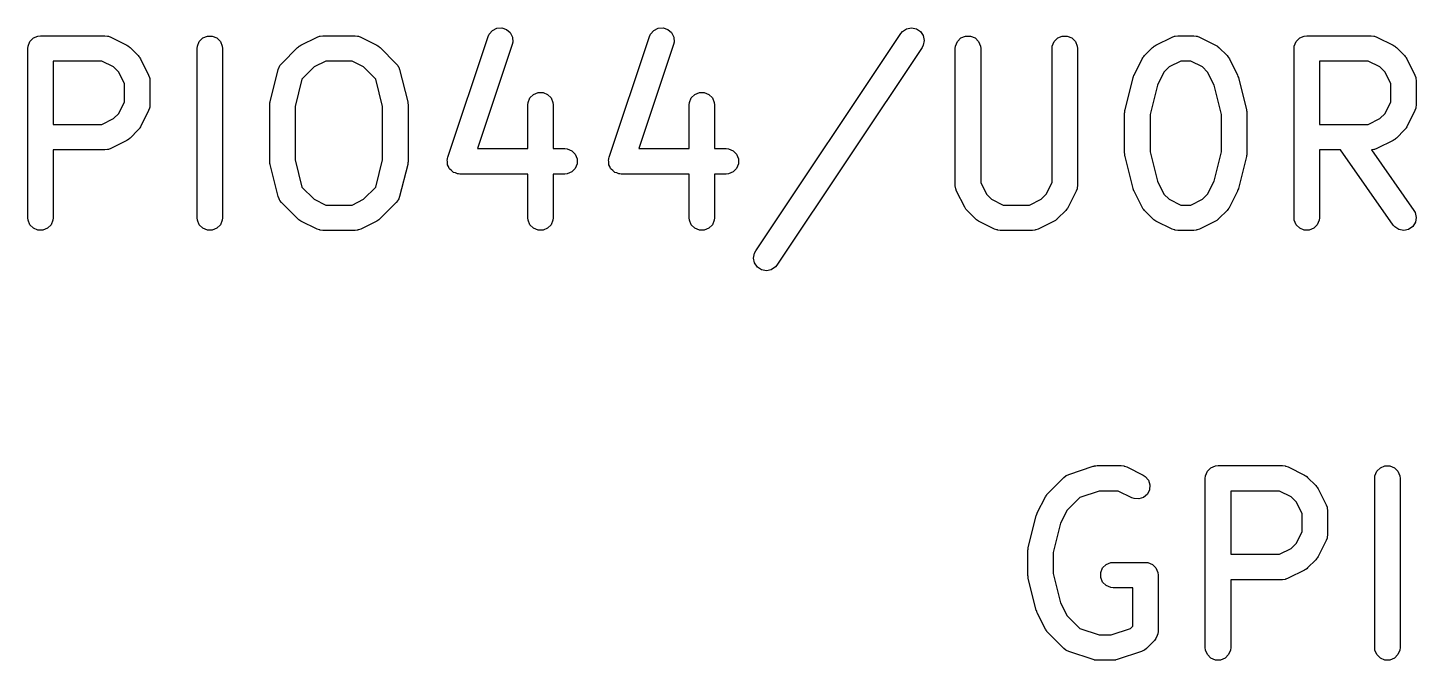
# Model space of a CAD drawing. Extents: x 19.8 to 98.9, y -129.1 to -67.1.
# Drawn here: x 69.34 to 77.53, y -82.31 to -78.57 of the extents above; entities that cross this region are included whole.
import ezdxf

# ---------------------------------------------------------------- set-up
doc = ezdxf.new("R2010")
doc.units = 0
doc.layers.add('BLACK', color=7, linetype='CONTINUOUS')

msp = doc.modelspace()

# ---------------------------------------------------------------- linework, layer by layer
at = {"layer": 'BLACK', "linetype": 'CONTINUOUS'}
for p, q in [((72.053974, -78.623483), (72.059968, -78.610058)), ((72.059968, -78.610058), (72.079142, -78.587951)), ((72.079142, -78.587951), (72.105315, -78.574864)), ((72.105315, -78.574864), (72.134505, -78.572789)), ((72.134505, -78.572789), (72.162267, -78.582043)), ((72.162267, -78.582043), (72.184375, -78.601217)), ((72.184375, -78.601217), (72.197461, -78.627391)), ((73.006355, -78.623483), (73.012349, -78.610058)), ((73.012349, -78.610058), (73.031523, -78.587951)), ((73.031523, -78.587951), (73.057696, -78.574864)), ((73.057696, -78.574864), (73.086886, -78.572789)), ((73.086886, -78.572789), (73.114648, -78.582043)), ((73.114648, -78.582043), (73.136756, -78.601217)), ((73.136756, -78.601217), (73.149842, -78.627391)), ((73.63415, -79.891312), (74.491292, -78.605597)), ((74.491292, -78.605597), (74.500608, -78.594222)), ((74.500608, -78.594222), (74.524923, -78.577939)), ((74.524923, -78.577939), (74.553617, -78.5722)), ((74.553617, -78.5722), (74.582325, -78.577878)), ((74.582325, -78.577878), (74.606674, -78.594111)), ((74.606674, -78.594111), (74.622957, -78.618426)), ((69.33584, -78.694819), (69.337281, -78.680187)), ((69.33584, -79.694819), (69.33584, -78.694819)), ((69.337281, -78.680187), (69.34848, -78.653151)), ((69.34848, -78.653151), (69.369172, -78.632459)), ((69.369172, -78.632459), (69.396208, -78.62126)), ((69.396208, -78.62126), (69.41084, -78.619819)), ((69.41084, -78.619819), (69.791792, -78.619819)), ((69.791792, -78.619819), (69.806424, -78.62126)), ((69.806424, -78.62126), (69.808913, -78.622291)), ((69.808913, -78.622291), (69.811601, -78.622482)), ((69.811601, -78.622482), (69.825333, -78.627737)), ((69.825333, -78.627737), (69.920571, -78.675356)), ((69.920571, -78.675356), (69.92687, -78.67932)), ((69.92687, -78.67932), (69.928698, -78.680078)), ((69.928698, -78.680078), (69.930754, -78.681766)), ((69.930754, -78.681766), (69.933014, -78.683188)), ((69.933014, -78.683188), (69.934313, -78.684686)), ((69.934313, -78.684686), (69.940063, -78.689405)), ((69.940063, -78.689405), (69.987682, -78.737024)), ((70.33584, -78.694819), (70.337281, -78.680187)), ((70.33584, -79.694819), (70.33584, -78.694819)), ((70.337281, -78.680187), (70.34848, -78.653151)), ((70.34848, -78.653151), (70.369172, -78.632459)), ((70.369172, -78.632459), (70.396208, -78.62126)), ((70.396208, -78.62126), (70.425472, -78.62126)), ((70.425472, -78.62126), (70.452508, -78.632459)), ((70.452508, -78.632459), (70.4732, -78.653151)), ((70.4732, -78.653151), (70.484399, -78.680187)), ((70.484399, -78.680187), (70.48584, -78.694819)), ((70.48584, -78.694819), (70.48584, -79.694819)), ((70.833997, -78.784643), (70.929235, -78.689405)), ((70.929235, -78.689405), (70.934985, -78.684684)), ((70.934985, -78.684684), (70.936284, -78.683188)), ((70.936284, -78.683188), (70.938538, -78.681768)), ((70.938538, -78.681768), (70.9406, -78.680077)), ((70.9406, -78.680077), (70.942432, -78.679318)), ((70.942432, -78.679318), (70.948727, -78.675356)), ((70.948727, -78.675356), (71.043965, -78.627737)), ((71.043965, -78.627737), (71.057696, -78.622482)), ((71.057696, -78.622482), (71.060385, -78.62229)), ((71.060385, -78.62229), (71.062874, -78.62126)), ((71.062874, -78.62126), (71.077506, -78.619819)), ((71.077506, -78.619819), (71.267982, -78.619819)), ((71.267982, -78.619819), (71.282614, -78.62126)), ((71.282614, -78.62126), (71.285103, -78.622291)), ((71.285103, -78.622291), (71.287791, -78.622482)), ((71.287791, -78.622482), (71.301523, -78.627737)), ((71.301523, -78.627737), (71.396761, -78.675356)), ((71.396761, -78.675356), (71.40306, -78.67932)), ((71.40306, -78.67932), (71.404888, -78.680078)), ((71.404888, -78.680078), (71.406944, -78.681766)), ((71.406944, -78.681766), (71.409204, -78.683188)), ((71.409204, -78.683188), (71.410503, -78.684686)), ((71.410503, -78.684686), (71.416253, -78.689405)), ((71.416253, -78.689405), (71.511491, -78.784643)), ((71.815879, -79.337768), (72.053974, -78.623483)), ((72.196276, -78.670918), (71.991087, -79.286485)), ((72.199536, -78.656581), (72.196276, -78.670918)), ((72.197461, -78.627391), (72.199536, -78.656581)), ((72.76826, -79.337768), (73.006355, -78.623483)), ((73.148657, -78.670918), (72.943468, -79.286485)), ((73.151917, -78.656581), (73.148657, -78.670918)), ((73.149842, -78.627391), (73.151917, -78.656581)), ((74.6161, -78.688802), (73.758958, -79.974516)), ((74.623017, -78.675828), (74.6161, -78.688802)), ((74.622957, -78.618426), (74.628696, -78.647121)), ((74.628696, -78.647121), (74.623017, -78.675828)), ((74.81203, -78.694819), (74.813471, -78.680187)), ((74.81203, -79.504342), (74.81203, -78.694819)), ((74.813471, -78.680187), (74.82467, -78.653151)), ((74.82467, -78.653151), (74.845362, -78.632459)), ((74.845362, -78.632459), (74.872398, -78.62126)), ((74.872398, -78.62126), (74.901662, -78.62126)), ((74.901662, -78.62126), (74.928698, -78.632459)), ((74.928698, -78.632459), (74.94939, -78.653151)), ((74.94939, -78.653151), (74.960589, -78.680187)), ((74.960589, -78.680187), (74.96203, -78.694819)), ((74.96203, -78.694819), (74.96203, -79.486637)), ((75.383458, -78.694819), (75.384899, -78.680187)), ((75.383458, -79.486637), (75.383458, -78.694819)), ((75.384899, -78.680187), (75.396098, -78.653151)), ((75.396098, -78.653151), (75.41679, -78.632459)), ((75.41679, -78.632459), (75.443826, -78.62126)), ((75.443826, -78.62126), (75.47309, -78.62126)), ((75.47309, -78.62126), (75.500126, -78.632459)), ((75.500126, -78.632459), (75.520818, -78.653151)), ((75.520818, -78.653151), (75.532017, -78.680187)), ((75.532017, -78.680187), (75.533458, -78.694819)), ((75.533458, -78.694819), (75.533458, -79.504342)), ((75.929235, -78.737024), (75.976854, -78.689405)), ((75.976854, -78.689405), (75.982603, -78.684686)), ((75.982603, -78.684686), (75.983903, -78.683188)), ((75.983903, -78.683188), (75.986162, -78.681766)), ((75.986162, -78.681766), (75.988219, -78.680078)), ((75.988219, -78.680078), (75.990046, -78.67932)), ((75.990046, -78.67932), (75.996346, -78.675356)), ((75.996346, -78.675356), (76.091584, -78.627737)), ((76.091584, -78.627737), (76.105315, -78.622482)), ((76.105315, -78.622482), (76.108004, -78.62229)), ((76.108004, -78.62229), (76.110493, -78.62126)), ((76.110493, -78.62126), (76.125125, -78.619819)), ((76.125125, -78.619819), (76.220363, -78.619819)), ((76.220363, -78.619819), (76.234995, -78.62126)), ((76.234995, -78.62126), (76.237484, -78.622291)), ((76.237484, -78.622291), (76.240172, -78.622482)), ((76.240172, -78.622482), (76.253904, -78.627737)), ((76.253904, -78.627737), (76.349142, -78.675356)), ((76.349142, -78.675356), (76.355441, -78.67932)), ((76.355441, -78.67932), (76.357269, -78.680078)), ((76.357269, -78.680078), (76.359325, -78.681766)), ((76.359325, -78.681766), (76.361585, -78.683188)), ((76.361585, -78.683188), (76.362884, -78.684686)), ((76.362884, -78.684686), (76.368634, -78.689405)), ((76.368634, -78.689405), (76.416253, -78.737024)), ((76.81203, -78.694819), (76.813471, -78.680187)), ((76.81203, -79.694819), (76.81203, -78.694819)), ((76.813471, -78.680187), (76.82467, -78.653151)), ((76.82467, -78.653151), (76.845362, -78.632459)), ((76.845362, -78.632459), (76.872398, -78.62126)), ((76.872398, -78.62126), (76.88703, -78.619819)), ((76.88703, -78.619819), (77.267982, -78.619819)), ((77.267982, -78.619819), (77.282614, -78.62126)), ((77.282614, -78.62126), (77.285103, -78.622291)), ((77.285103, -78.622291), (77.287791, -78.622482)), ((77.287791, -78.622482), (77.301523, -78.627737)), ((77.301523, -78.627737), (77.396761, -78.675356)), ((77.396761, -78.675356), (77.40306, -78.67932)), ((77.40306, -78.67932), (77.404888, -78.680078)), ((77.404888, -78.680078), (77.406944, -78.681766)), ((77.406944, -78.681766), (77.409204, -78.683188)), ((77.409204, -78.683188), (77.410503, -78.684686)), ((77.410503, -78.684686), (77.416253, -78.689405)), ((77.416253, -78.689405), (77.463872, -78.737024)), ((69.774087, -78.769819), (69.48584, -78.769819)), ((69.48584, -78.769819), (69.48584, -79.143628)), ((69.842603, -78.804077), (69.774087, -78.769819)), ((69.987682, -78.737024), (69.9924, -78.742773)), ((69.9924, -78.742773), (69.993899, -78.744073)), ((69.993899, -78.744073), (69.99532, -78.746332)), ((69.99532, -78.746332), (69.997009, -78.748389)), ((69.997009, -78.748389), (69.997766, -78.750216)), ((69.997766, -78.750216), (70.001731, -78.756516)), ((70.001731, -78.756516), (70.04935, -78.851754)), ((71.095211, -78.769819), (71.026695, -78.804077)), ((71.250277, -78.769819), (71.095211, -78.769819)), ((71.318793, -78.804077), (71.250277, -78.769819)), ((75.867567, -78.851754), (75.915186, -78.756516)), ((75.915186, -78.756516), (75.91915, -78.750216)), ((75.91915, -78.750216), (75.919908, -78.748389)), ((75.919908, -78.748389), (75.921596, -78.746332)), ((75.921596, -78.746332), (75.923018, -78.744073)), ((75.923018, -78.744073), (75.924516, -78.742773)), ((75.924516, -78.742773), (75.929235, -78.737024)), ((76.14283, -78.769819), (76.074314, -78.804077)), ((76.202658, -78.769819), (76.14283, -78.769819)), ((76.271174, -78.804077), (76.202658, -78.769819)), ((76.416253, -78.737024), (76.420971, -78.742773)), ((76.420971, -78.742773), (76.42247, -78.744073)), ((76.42247, -78.744073), (76.423891, -78.746332)), ((76.423891, -78.746332), (76.42558, -78.748389)), ((76.42558, -78.748389), (76.426337, -78.750216)), ((76.426337, -78.750216), (76.430302, -78.756516)), ((76.430302, -78.756516), (76.477921, -78.851754)), ((77.250277, -78.769819), (76.96203, -78.769819)), ((76.96203, -78.769819), (76.96203, -79.143628)), ((77.318793, -78.804077), (77.250277, -78.769819)), ((77.463872, -78.737024), (77.46859, -78.742773)), ((77.46859, -78.742773), (77.470089, -78.744073)), ((77.470089, -78.744073), (77.47151, -78.746332)), ((77.47151, -78.746332), (77.473199, -78.748389)), ((77.473199, -78.748389), (77.473956, -78.750216)), ((77.473956, -78.750216), (77.477921, -78.756516)), ((77.477921, -78.756516), (77.52554, -78.851754)), ((69.87301, -78.834484), (69.842603, -78.804077)), ((69.907268, -78.903), (69.87301, -78.834484)), ((70.04935, -78.851754), (70.054605, -78.865485)), ((70.76665, -79.009962), (70.814269, -78.819486)), ((70.814269, -78.819486), (70.819216, -78.80564)), ((70.819216, -78.80564), (70.822536, -78.801158)), ((70.822536, -78.801158), (70.82467, -78.796008)), ((70.82467, -78.796008), (70.833997, -78.784643)), ((71.026695, -78.804077), (70.954752, -78.876019)), ((71.390735, -78.876019), (71.318793, -78.804077)), ((71.511491, -78.784643), (71.520819, -78.796008)), ((71.520819, -78.796008), (71.522953, -78.801161)), ((71.522953, -78.801161), (71.526272, -78.80564)), ((71.526272, -78.80564), (71.531219, -78.819486)), ((71.531219, -78.819486), (71.578838, -79.009962)), ((75.862312, -78.865486), (75.864639, -78.859404)), ((75.864639, -78.859404), (75.866835, -78.853259)), ((75.866835, -78.853259), (75.867157, -78.852823)), ((75.867157, -78.852823), (75.867567, -78.851754)), ((76.043907, -78.834484), (76.005413, -78.911471)), ((76.074314, -78.804077), (76.043907, -78.834484)), ((76.301581, -78.834484), (76.271174, -78.804077)), ((76.340074, -78.911471), (76.301581, -78.834484)), ((76.477921, -78.851754), (76.47833, -78.852823)), ((76.47833, -78.852823), (76.478653, -78.853259)), ((76.478653, -78.853259), (76.480845, -78.859395)), ((76.480845, -78.859395), (76.483176, -78.865485)), ((77.3492, -78.834484), (77.318793, -78.804077)), ((77.383458, -78.903), (77.3492, -78.834484)), ((77.52554, -78.851754), (77.530795, -78.865485)), ((69.907268, -79.010447), (69.907268, -78.903)), ((70.054605, -78.865485), (70.054796, -78.868174)), ((70.054796, -78.868174), (70.055827, -78.870663)), ((70.055827, -78.870663), (70.057268, -78.885295)), ((70.057268, -78.885295), (70.057268, -79.028152)), ((70.954752, -78.876019), (70.914411, -79.037386)), ((71.431077, -79.037386), (71.390735, -78.876019)), ((75.814269, -79.057581), (75.861888, -78.867105)), ((75.861888, -78.867105), (75.862273, -78.866025)), ((75.862273, -78.866025), (75.862312, -78.865486)), ((76.005413, -78.911471), (75.96203, -79.085005)), ((76.383458, -79.085005), (76.340074, -78.911471)), ((76.483176, -78.865485), (76.483214, -78.866025)), ((76.483214, -78.866025), (76.4836, -78.867105)), ((76.4836, -78.867105), (76.531219, -79.057581)), ((77.383458, -79.010447), (77.383458, -78.903)), ((77.530795, -78.865485), (77.530986, -78.868174)), ((77.530986, -78.868174), (77.532017, -78.870663)), ((77.532017, -78.870663), (77.533458, -78.885295)), ((77.533458, -78.885295), (77.533458, -79.028152)), ((69.87301, -79.078963), (69.907268, -79.010447)), ((70.7645, -79.024506), (70.765309, -79.019032)), ((70.764662, -79.025598), (70.7645, -79.024506)), ((70.765309, -79.019032), (70.765852, -79.01352)), ((70.765852, -79.01352), (70.766274, -79.012498)), ((70.766274, -79.012498), (70.76665, -79.009962)), ((71.578838, -79.009962), (71.579213, -79.012498)), ((71.579213, -79.012498), (71.579636, -79.01352)), ((71.579636, -79.01352), (71.580178, -79.019032)), ((71.580178, -79.019032), (71.580988, -79.024506)), ((71.580988, -79.024506), (71.580825, -79.025598)), ((72.28822, -79.028152), (72.289661, -79.01352)), ((72.289661, -79.01352), (72.30086, -78.986484)), ((72.30086, -78.986484), (72.321552, -78.965792)), ((72.321552, -78.965792), (72.348588, -78.954593)), ((72.348588, -78.954593), (72.377852, -78.954593)), ((72.377852, -78.954593), (72.404888, -78.965792)), ((72.404888, -78.965792), (72.42558, -78.986484)), ((72.42558, -78.986484), (72.436779, -79.01352)), ((72.436779, -79.01352), (72.43822, -79.028152)), ((73.240601, -79.028152), (73.242042, -79.01352)), ((73.242042, -79.01352), (73.253241, -78.986484)), ((73.253241, -78.986484), (73.273933, -78.965792)), ((73.273933, -78.965792), (73.300969, -78.954593)), ((73.300969, -78.954593), (73.330233, -78.954593)), ((73.330233, -78.954593), (73.357269, -78.965792)), ((73.357269, -78.965792), (73.377961, -78.986484)), ((73.377961, -78.986484), (73.38916, -79.01352)), ((73.38916, -79.01352), (73.390601, -79.028152)), ((77.3492, -79.078963), (77.383458, -79.010447)), ((69.842603, -79.10937), (69.87301, -79.078963)), ((70.04935, -79.061693), (70.001731, -79.156931)), ((70.054605, -79.047962), (70.04935, -79.061693)), ((70.054796, -79.045272), (70.054605, -79.047962)), ((70.055827, -79.042784), (70.054796, -79.045272)), ((70.057268, -79.028152), (70.055827, -79.042784)), ((70.764411, -79.028152), (70.764662, -79.025598)), ((70.764411, -79.361485), (70.764411, -79.028152)), ((70.914411, -79.037386), (70.914411, -79.352251)), ((71.431077, -79.352251), (71.431077, -79.037386)), ((71.580825, -79.025598), (71.581077, -79.028152)), ((71.581077, -79.028152), (71.581077, -79.361485)), ((72.28822, -79.286485), (72.28822, -79.028152)), ((72.43822, -79.028152), (72.43822, -79.286485)), ((73.240601, -79.286485), (73.240601, -79.028152)), ((73.390601, -79.028152), (73.390601, -79.286485)), ((75.81203, -79.075771), (75.812281, -79.073217)), ((75.81203, -79.313866), (75.81203, -79.075771)), ((75.812119, -79.072125), (75.812928, -79.066651)), ((75.812281, -79.073217), (75.812119, -79.072125)), ((75.812928, -79.066651), (75.813471, -79.061139)), ((75.813471, -79.061139), (75.813893, -79.060117)), ((75.813893, -79.060117), (75.814269, -79.057581)), ((75.96203, -79.085005), (75.96203, -79.304632)), ((76.383458, -79.304632), (76.383458, -79.085005)), ((76.531219, -79.057581), (76.531594, -79.060117)), ((76.531594, -79.060117), (76.532017, -79.061139)), ((76.532017, -79.061139), (76.532559, -79.066651)), ((76.532559, -79.066651), (76.533369, -79.072125)), ((76.533369, -79.072125), (76.533206, -79.073217)), ((76.533206, -79.073217), (76.533458, -79.075771)), ((76.533458, -79.075771), (76.533458, -79.313866)), ((77.318793, -79.10937), (77.3492, -79.078963)), ((77.52554, -79.061693), (77.477921, -79.156931)), ((77.530795, -79.047962), (77.52554, -79.061693)), ((77.530986, -79.045272), (77.530795, -79.047962)), ((77.532017, -79.042784), (77.530986, -79.045272)), ((77.533458, -79.028152), (77.532017, -79.042784)), ((69.48584, -79.143628), (69.774087, -79.143628)), ((69.774087, -79.143628), (69.842603, -79.10937)), ((69.987682, -79.176423), (69.940063, -79.224042)), ((69.9924, -79.170673), (69.987682, -79.176423)), ((69.993899, -79.169374), (69.9924, -79.170673)), ((69.99532, -79.167114), (69.993899, -79.169374)), ((69.997009, -79.165058), (69.99532, -79.167114)), ((69.997766, -79.16323), (69.997009, -79.165058)), ((70.001731, -79.156931), (69.997766, -79.16323)), ((76.96203, -79.143628), (77.250277, -79.143628)), ((77.250277, -79.143628), (77.318793, -79.10937)), ((77.463872, -79.176423), (77.416253, -79.224042)), ((77.46859, -79.170673), (77.463872, -79.176423)), ((77.470089, -79.169374), (77.46859, -79.170673)), ((77.47151, -79.167114), (77.470089, -79.169374)), ((77.473199, -79.165058), (77.47151, -79.167114)), ((77.473956, -79.16323), (77.473199, -79.165058)), ((77.477921, -79.156931), (77.473956, -79.16323)), ((69.920571, -79.238091), (69.825333, -79.28571)), ((69.92687, -79.234126), (69.920571, -79.238091)), ((69.928698, -79.233369), (69.92687, -79.234126)), ((69.930754, -79.23168), (69.928698, -79.233369)), ((69.933014, -79.230259), (69.930754, -79.23168)), ((69.934313, -79.22876), (69.933014, -79.230259)), ((69.940063, -79.224042), (69.934313, -79.22876)), ((77.396761, -79.238091), (77.301523, -79.28571)), ((77.40306, -79.234126), (77.396761, -79.238091)), ((77.404888, -79.233369), (77.40306, -79.234126)), ((77.406944, -79.23168), (77.404888, -79.233369)), ((77.409204, -79.230259), (77.406944, -79.23168)), ((77.410503, -79.22876), (77.409204, -79.230259)), ((77.416253, -79.224042), (77.410503, -79.22876)), ((69.791792, -79.293628), (69.48584, -79.293628)), ((69.48584, -79.293628), (69.48584, -79.694819)), ((69.806424, -79.292187), (69.791792, -79.293628)), ((69.808913, -79.291155), (69.806424, -79.292187)), ((69.811601, -79.290965), (69.808913, -79.291155)), ((69.825333, -79.28571), (69.811601, -79.290965)), ((70.914411, -79.352251), (70.954752, -79.513617)), ((71.390735, -79.513617), (71.431077, -79.352251)), ((71.812619, -79.352105), (71.813471, -79.348358)), ((71.813471, -79.36409), (71.812619, -79.352105)), ((71.813471, -79.346853), (71.814229, -79.345021)), ((71.813471, -79.348358), (71.813471, -79.346853)), ((71.814229, -79.345021), (71.815879, -79.337768)), ((71.991087, -79.286485), (72.28822, -79.286485)), ((72.43822, -79.286485), (72.506077, -79.286485)), ((72.506077, -79.286485), (72.520709, -79.287926)), ((72.520709, -79.287926), (72.547745, -79.299125)), ((72.547745, -79.299125), (72.568437, -79.319817)), ((72.568437, -79.319817), (72.579636, -79.346853)), ((72.579636, -79.346853), (72.579636, -79.376117)), ((72.765, -79.352105), (72.765852, -79.348358)), ((72.765852, -79.36409), (72.765, -79.352105)), ((72.765852, -79.346853), (72.76661, -79.345021)), ((72.765852, -79.348358), (72.765852, -79.346853)), ((72.76661, -79.345021), (72.76826, -79.337768)), ((72.943468, -79.286485), (73.240601, -79.286485)), ((73.390601, -79.286485), (73.458458, -79.286485)), ((73.458458, -79.286485), (73.47309, -79.287926)), ((73.47309, -79.287926), (73.500126, -79.299125)), ((73.500126, -79.299125), (73.520818, -79.319817)), ((73.520818, -79.319817), (73.532017, -79.346853)), ((73.532017, -79.346853), (73.532017, -79.376117)), ((75.812281, -79.316419), (75.81203, -79.313866)), ((75.812119, -79.317512), (75.812281, -79.316419)), ((75.812928, -79.322985), (75.812119, -79.317512)), ((75.813471, -79.328498), (75.812928, -79.322985)), ((75.813893, -79.329519), (75.813471, -79.328498)), ((75.814269, -79.332056), (75.813893, -79.329519)), ((75.861888, -79.522532), (75.814269, -79.332056)), ((75.96203, -79.304632), (76.005413, -79.478166)), ((76.340074, -79.478166), (76.383458, -79.304632)), ((76.531219, -79.332056), (76.4836, -79.522532)), ((76.531594, -79.329519), (76.531219, -79.332056)), ((76.532017, -79.328498), (76.531594, -79.329519)), ((76.532559, -79.322985), (76.532017, -79.328498)), ((76.533369, -79.317512), (76.532559, -79.322985)), ((76.533458, -79.313866), (76.533206, -79.316419)), ((76.533206, -79.316419), (76.533369, -79.317512)), ((77.086076, -79.293628), (76.96203, -79.293628)), ((76.96203, -79.293628), (76.96203, -79.694819)), ((77.397016, -79.737829), (77.086076, -79.293628)), ((77.282614, -79.292187), (77.269097, -79.293518)), ((77.269097, -79.293518), (77.519901, -79.65181)), ((77.285103, -79.291155), (77.282614, -79.292187)), ((77.287791, -79.290965), (77.285103, -79.291155)), ((77.301523, -79.28571), (77.287791, -79.290965)), ((70.764662, -79.364038), (70.764411, -79.361485)), ((70.7645, -79.365131), (70.764662, -79.364038)), ((70.765309, -79.370604), (70.7645, -79.365131)), ((70.765852, -79.376117), (70.765309, -79.370604)), ((70.766274, -79.377138), (70.765852, -79.376117)), ((70.76665, -79.379675), (70.766274, -79.377138)), ((70.814269, -79.570151), (70.76665, -79.379675)), ((71.578838, -79.379675), (71.531219, -79.570151)), ((71.579213, -79.377138), (71.578838, -79.379675)), ((71.579636, -79.376117), (71.579213, -79.377138)), ((71.580178, -79.370604), (71.579636, -79.376117)), ((71.580988, -79.365131), (71.580178, -79.370604)), ((71.581077, -79.361485), (71.580825, -79.364038)), ((71.580825, -79.364038), (71.580988, -79.365131)), ((71.813471, -79.376117), (71.813471, -79.36409)), ((71.814503, -79.378608), (71.813471, -79.376117)), ((71.814694, -79.381295), (71.814503, -79.378608)), ((71.820068, -79.392044), (71.814694, -79.381295)), ((71.82467, -79.403153), (71.820068, -79.392044)), ((71.826575, -79.405058), (71.82467, -79.403153)), ((71.82778, -79.407468), (71.826575, -79.405058)), ((71.836862, -79.415345), (71.82778, -79.407468)), ((71.845362, -79.423845), (71.836862, -79.415345)), ((71.84785, -79.424875), (71.845362, -79.423845)), ((71.849887, -79.426642), (71.84785, -79.424875)), ((71.86129, -79.430443), (71.849887, -79.426642)), ((71.872398, -79.435044), (71.86129, -79.430443)), ((72.547745, -79.423845), (72.520709, -79.435044)), ((72.568437, -79.403153), (72.547745, -79.423845)), ((72.579636, -79.376117), (72.568437, -79.403153)), ((72.765852, -79.376117), (72.765852, -79.36409)), ((72.766884, -79.378608), (72.765852, -79.376117)), ((72.767075, -79.381295), (72.766884, -79.378608)), ((72.772449, -79.392044), (72.767075, -79.381295)), ((72.777051, -79.403153), (72.772449, -79.392044)), ((72.778956, -79.405058), (72.777051, -79.403153)), ((72.780161, -79.407468), (72.778956, -79.405058)), ((72.789243, -79.415345), (72.780161, -79.407468)), ((72.797743, -79.423845), (72.789243, -79.415345)), ((72.800231, -79.424875), (72.797743, -79.423845)), ((72.802268, -79.426642), (72.800231, -79.424875)), ((72.813671, -79.430443), (72.802268, -79.426642)), ((72.824779, -79.435044), (72.813671, -79.430443)), ((73.500126, -79.423845), (73.47309, -79.435044)), ((73.520818, -79.403153), (73.500126, -79.423845)), ((73.532017, -79.376117), (73.520818, -79.403153)), ((70.954752, -79.513617), (71.026695, -79.585561)), ((71.318792, -79.585561), (71.390735, -79.513617)), ((71.876224, -79.43542), (71.872398, -79.435044)), ((71.87765, -79.435896), (71.876224, -79.43542)), ((71.879624, -79.435755), (71.87765, -79.435896)), ((71.88703, -79.436485), (71.879624, -79.435755)), ((72.28822, -79.436485), (71.88703, -79.436485)), ((72.28822, -79.694819), (72.28822, -79.436485)), ((72.506077, -79.436485), (72.43822, -79.436485)), ((72.43822, -79.436485), (72.43822, -79.694819)), ((72.520709, -79.435044), (72.506077, -79.436485)), ((72.828605, -79.43542), (72.824779, -79.435044)), ((72.830031, -79.435896), (72.828605, -79.43542)), ((72.832005, -79.435755), (72.830031, -79.435896)), ((72.839411, -79.436485), (72.832005, -79.435755)), ((73.240601, -79.436485), (72.839411, -79.436485)), ((73.240601, -79.694819), (73.240601, -79.436485)), ((73.458458, -79.436485), (73.390601, -79.436485)), ((73.390601, -79.436485), (73.390601, -79.694819)), ((73.47309, -79.435044), (73.458458, -79.436485)), ((74.813471, -79.518974), (74.81203, -79.504342)), ((74.96203, -79.486637), (74.996288, -79.555153)), ((75.349199, -79.555153), (75.383458, -79.486637)), ((75.533458, -79.504342), (75.532017, -79.518974)), ((76.005413, -79.478166), (76.043907, -79.555153)), ((76.30158, -79.555153), (76.340074, -79.478166)), ((70.819216, -79.583997), (70.814269, -79.570151)), ((70.822535, -79.588476), (70.819216, -79.583997)), ((70.824669, -79.593628), (70.822535, -79.588476)), ((70.833997, -79.604994), (70.824669, -79.593628)), ((71.026695, -79.585561), (71.095211, -79.619819)), ((71.250277, -79.619819), (71.318792, -79.585561)), ((71.520819, -79.593628), (71.511492, -79.604993)), ((71.522952, -79.588476), (71.520819, -79.593628)), ((71.526272, -79.583997), (71.522952, -79.588476)), ((71.531219, -79.570151), (71.526272, -79.583997)), ((74.814502, -79.521463), (74.813471, -79.518974)), ((74.814693, -79.524151), (74.814502, -79.521463)), ((74.819948, -79.537883), (74.814693, -79.524151)), ((74.867567, -79.633121), (74.819948, -79.537883)), ((74.996288, -79.555153), (75.026695, -79.585561)), ((75.026695, -79.585561), (75.095211, -79.619819)), ((75.250277, -79.619819), (75.318792, -79.585561)), ((75.318792, -79.585561), (75.349199, -79.555153)), ((75.52554, -79.537883), (75.477921, -79.633121)), ((75.530795, -79.524152), (75.52554, -79.537883)), ((75.530986, -79.521462), (75.530795, -79.524152)), ((75.532017, -79.518974), (75.530986, -79.521462)), ((75.862273, -79.523611), (75.861888, -79.522532)), ((75.862312, -79.524151), (75.862273, -79.523611)), ((75.864639, -79.530232), (75.862312, -79.524151)), ((75.866835, -79.536378), (75.864639, -79.530232)), ((75.867157, -79.536813), (75.866835, -79.536378)), ((75.867567, -79.537883), (75.867157, -79.536813)), ((75.915186, -79.633121), (75.867567, -79.537883)), ((76.043907, -79.555153), (76.074314, -79.585561)), ((76.074314, -79.585561), (76.14283, -79.619819)), ((76.202658, -79.619819), (76.271173, -79.585561)), ((76.271173, -79.585561), (76.30158, -79.555153)), ((76.477921, -79.537883), (76.430302, -79.633121)), ((76.47833, -79.536813), (76.477921, -79.537883)), ((76.478653, -79.536378), (76.47833, -79.536813)), ((76.480845, -79.530241), (76.478653, -79.536378)), ((76.483176, -79.524152), (76.480845, -79.530241)), ((76.483214, -79.523611), (76.483176, -79.524152)), ((76.4836, -79.522532), (76.483214, -79.523611)), ((70.929235, -79.700233), (70.833997, -79.604994)), ((71.095211, -79.619819), (71.250277, -79.619819)), ((71.511492, -79.604993), (71.416253, -79.700233)), ((74.87153, -79.639417), (74.867567, -79.633121)), ((74.872288, -79.641247), (74.87153, -79.639417)), ((74.873977, -79.643305), (74.872288, -79.641247)), ((74.875399, -79.645564), (74.873977, -79.643305)), ((74.876897, -79.646863), (74.875399, -79.645564)), ((74.881615, -79.652612), (74.876897, -79.646863)), ((74.929234, -79.700232), (74.881615, -79.652612)), ((75.095211, -79.619819), (75.250277, -79.619819)), ((75.463872, -79.652613), (75.416254, -79.700232)), ((75.46859, -79.646863), (75.463872, -79.652613)), ((75.470089, -79.645564), (75.46859, -79.646863)), ((75.47151, -79.643305), (75.470089, -79.645564)), ((75.4732, -79.641247), (75.47151, -79.643305)), ((75.473957, -79.639417), (75.4732, -79.641247)), ((75.477921, -79.633121), (75.473957, -79.639417)), ((75.919149, -79.639417), (75.915186, -79.633121)), ((75.919907, -79.641247), (75.919149, -79.639417)), ((75.921596, -79.643305), (75.919907, -79.641247)), ((75.923018, -79.645564), (75.921596, -79.643305)), ((75.924516, -79.646863), (75.923018, -79.645564)), ((75.929234, -79.652612), (75.924516, -79.646863)), ((75.976853, -79.700232), (75.929234, -79.652612)), ((76.14283, -79.619819), (76.202658, -79.619819)), ((76.416253, -79.652613), (76.368635, -79.700232)), ((76.420971, -79.646863), (76.416253, -79.652613)), ((76.42247, -79.645564), (76.420971, -79.646863)), ((76.423891, -79.643305), (76.42247, -79.645564)), ((76.425581, -79.641247), (76.423891, -79.643305)), ((76.426338, -79.639417), (76.425581, -79.641247)), ((76.430302, -79.633121), (76.426338, -79.639417)), ((77.519901, -79.65181), (77.527111, -79.664623)), ((77.527111, -79.664623), (77.53344, -79.693194)), ((69.337281, -79.709451), (69.33584, -79.694819)), ((69.34848, -79.736487), (69.337281, -79.709451)), ((69.369172, -79.757179), (69.34848, -79.736487)), ((69.396208, -79.768378), (69.369172, -79.757179)), ((69.452508, -79.757179), (69.425472, -79.768378)), ((69.4732, -79.736487), (69.452508, -79.757179)), ((69.484399, -79.709451), (69.4732, -79.736487)), ((69.48584, -79.694819), (69.484399, -79.709451)), ((70.337281, -79.709451), (70.33584, -79.694819)), ((70.34848, -79.736487), (70.337281, -79.709451)), ((70.369172, -79.757179), (70.34848, -79.736487)), ((70.396208, -79.768378), (70.369172, -79.757179)), ((70.452508, -79.757179), (70.425472, -79.768378)), ((70.4732, -79.736487), (70.452508, -79.757179)), ((70.484399, -79.709451), (70.4732, -79.736487)), ((70.48584, -79.694819), (70.484399, -79.709451)), ((70.934985, -79.704953), (70.929235, -79.700233)), ((70.936284, -79.70645), (70.934985, -79.704953)), ((70.938538, -79.707869), (70.936284, -79.70645)), ((70.9406, -79.709561), (70.938538, -79.707869)), ((70.942432, -79.710319), (70.9406, -79.709561)), ((70.948727, -79.714282), (70.942432, -79.710319)), ((71.043965, -79.761901), (70.948727, -79.714282)), ((71.057696, -79.767156), (71.043965, -79.761901)), ((71.301523, -79.761901), (71.287791, -79.767156)), ((71.396761, -79.714282), (71.301523, -79.761901)), ((71.40306, -79.710317), (71.396761, -79.714282)), ((71.404888, -79.70956), (71.40306, -79.710317)), ((71.406944, -79.707871), (71.404888, -79.70956)), ((71.409204, -79.70645), (71.406944, -79.707871)), ((71.410503, -79.704951), (71.409204, -79.70645)), ((71.416253, -79.700233), (71.410503, -79.704951)), ((72.289661, -79.709451), (72.28822, -79.694819)), ((72.30086, -79.736487), (72.289661, -79.709451)), ((72.321552, -79.757179), (72.30086, -79.736487)), ((72.348588, -79.768378), (72.321552, -79.757179)), ((72.404888, -79.757179), (72.377852, -79.768378)), ((72.42558, -79.736487), (72.404888, -79.757179)), ((72.436779, -79.709451), (72.42558, -79.736487)), ((72.43822, -79.694819), (72.436779, -79.709451)), ((73.242042, -79.709451), (73.240601, -79.694819)), ((73.253241, -79.736487), (73.242042, -79.709451)), ((73.273933, -79.757179), (73.253241, -79.736487)), ((73.300969, -79.768378), (73.273933, -79.757179)), ((73.357269, -79.757179), (73.330233, -79.768378)), ((73.377961, -79.736487), (73.357269, -79.757179)), ((73.38916, -79.709451), (73.377961, -79.736487)), ((73.390601, -79.694819), (73.38916, -79.709451)), ((74.934983, -79.70495), (74.929234, -79.700232)), ((74.936284, -79.70645), (74.934983, -79.70495)), ((74.938543, -79.707872), (74.936284, -79.70645)), ((74.9406, -79.70956), (74.938543, -79.707872)), ((74.942427, -79.710317), (74.9406, -79.70956)), ((74.948727, -79.714282), (74.942427, -79.710317)), ((75.043965, -79.761901), (74.948727, -79.714282)), ((75.057696, -79.767156), (75.043965, -79.761901)), ((75.301523, -79.761901), (75.287791, -79.767156)), ((75.396761, -79.714282), (75.301523, -79.761901)), ((75.40306, -79.710317), (75.396761, -79.714282)), ((75.404888, -79.70956), (75.40306, -79.710317)), ((75.406944, -79.707872), (75.404888, -79.70956)), ((75.409204, -79.70645), (75.406944, -79.707872)), ((75.410504, -79.70495), (75.409204, -79.70645)), ((75.416254, -79.700232), (75.410504, -79.70495)), ((75.982602, -79.70495), (75.976853, -79.700232)), ((75.983903, -79.70645), (75.982602, -79.70495)), ((75.986162, -79.707872), (75.983903, -79.70645)), ((75.988219, -79.70956), (75.986162, -79.707872)), ((75.990046, -79.710317), (75.988219, -79.70956)), ((75.996346, -79.714282), (75.990046, -79.710317)), ((76.091584, -79.761901), (75.996346, -79.714282)), ((76.105315, -79.767156), (76.091584, -79.761901)), ((76.253904, -79.761901), (76.240172, -79.767156)), ((76.349142, -79.714282), (76.253904, -79.761901)), ((76.355441, -79.710317), (76.349142, -79.714282)), ((76.357269, -79.70956), (76.355441, -79.710317)), ((76.359325, -79.707872), (76.357269, -79.70956)), ((76.361585, -79.70645), (76.359325, -79.707872)), ((76.362885, -79.70495), (76.361585, -79.70645)), ((76.368635, -79.700232), (76.362885, -79.70495)), ((76.813471, -79.709451), (76.81203, -79.694819)), ((76.82467, -79.736487), (76.813471, -79.709451)), ((76.845362, -79.757179), (76.82467, -79.736487)), ((76.872398, -79.768378), (76.845362, -79.757179)), ((76.928698, -79.757179), (76.901662, -79.768378)), ((76.94939, -79.736487), (76.928698, -79.757179)), ((76.960589, -79.709451), (76.94939, -79.736487)), ((76.96203, -79.694819), (76.960589, -79.709451)), ((77.406587, -79.748989), (77.397016, -79.737829)), ((77.431266, -79.764716), (77.406587, -79.748989)), ((77.512628, -79.74669), (77.488654, -79.763472)), ((77.528355, -79.722012), (77.512628, -79.74669)), ((77.53344, -79.693194), (77.528355, -79.722012)), ((69.425472, -79.768378), (69.396208, -79.768378)), ((70.425472, -79.768378), (70.396208, -79.768378)), ((71.060385, -79.767347), (71.057696, -79.767156)), ((71.062874, -79.768378), (71.060385, -79.767347)), ((71.077506, -79.769819), (71.062874, -79.768378)), ((71.267982, -79.769819), (71.077506, -79.769819)), ((71.282614, -79.768378), (71.267982, -79.769819)), ((71.285103, -79.767346), (71.282614, -79.768378)), ((71.287791, -79.767156), (71.285103, -79.767346)), ((72.377852, -79.768378), (72.348588, -79.768378)), ((73.330233, -79.768378), (73.300969, -79.768378)), ((75.060385, -79.767347), (75.057696, -79.767156)), ((75.062874, -79.768378), (75.060385, -79.767347)), ((75.077506, -79.769819), (75.062874, -79.768378)), ((75.267982, -79.769819), (75.077506, -79.769819)), ((75.282614, -79.768378), (75.267982, -79.769819)), ((75.285103, -79.767346), (75.282614, -79.768378)), ((75.287791, -79.767156), (75.285103, -79.767346)), ((76.108004, -79.767347), (76.105315, -79.767156)), ((76.110493, -79.768378), (76.108004, -79.767347)), ((76.125125, -79.769819), (76.110493, -79.768378)), ((76.220363, -79.769819), (76.125125, -79.769819)), ((76.234995, -79.768378), (76.220363, -79.769819)), ((76.237484, -79.767346), (76.234995, -79.768378)), ((76.240172, -79.767156), (76.237484, -79.767346)), ((76.901662, -79.768378), (76.872398, -79.768378)), ((77.460083, -79.769802), (77.431266, -79.764716)), ((77.488654, -79.763472), (77.460083, -79.769802)), ((73.621554, -79.932993), (73.627233, -79.904285)), ((73.627233, -79.904285), (73.63415, -79.891312)), ((73.627293, -79.961687), (73.621554, -79.932993)), ((73.643576, -79.986002), (73.627293, -79.961687)), ((73.667925, -80.002235), (73.643576, -79.986002)), ((73.696633, -80.007914), (73.667925, -80.002235)), ((73.725327, -80.002175), (73.696633, -80.007914)), ((73.749642, -79.985892), (73.725327, -80.002175)), ((73.758958, -79.974516), (73.749642, -79.985892)), ((75.357807, -81.324643), (75.453045, -81.229405)), ((75.453045, -81.229405), (75.46441, -81.220077)), ((75.46441, -81.220077), (75.4669, -81.219045)), ((75.4669, -81.219045), (75.468935, -81.217281)), ((75.468935, -81.217281), (75.482361, -81.211287)), ((75.482361, -81.211287), (75.625217, -81.163668)), ((75.625217, -81.163668), (75.632472, -81.162018)), ((75.632472, -81.162018), (75.634303, -81.16126)), ((75.634303, -81.16126), (75.636956, -81.160998)), ((75.636956, -81.160998), (75.639554, -81.160408)), ((75.639554, -81.160408), (75.641528, -81.160548)), ((75.641528, -81.160548), (75.648935, -81.159819)), ((75.648935, -81.159819), (75.791792, -81.159819)), ((75.791792, -81.159819), (75.806424, -81.16126)), ((75.806424, -81.16126), (75.808913, -81.162291)), ((75.808913, -81.162291), (75.811601, -81.162482)), ((75.811601, -81.162482), (75.825333, -81.167737)), ((75.825333, -81.167737), (75.920571, -81.215356)), ((75.920571, -81.215356), (75.933014, -81.223188)), ((75.933014, -81.223188), (75.952187, -81.245296)), ((76.288221, -81.234819), (76.289662, -81.220187)), ((76.288221, -82.234819), (76.288221, -81.234819)), ((76.289662, -81.220187), (76.300861, -81.193151)), ((76.300861, -81.193151), (76.321553, -81.172459)), ((76.321553, -81.172459), (76.348589, -81.16126)), ((76.348589, -81.16126), (76.363221, -81.159819)), ((76.363221, -81.159819), (76.744173, -81.159819)), ((76.744173, -81.159819), (76.758805, -81.16126)), ((76.758805, -81.16126), (76.761294, -81.162291)), ((76.761294, -81.162291), (76.763982, -81.162482)), ((76.763982, -81.162482), (76.777714, -81.167737)), ((76.777714, -81.167737), (76.872952, -81.215356)), ((76.872952, -81.215356), (76.879251, -81.21932)), ((76.879251, -81.21932), (76.881079, -81.220078)), ((76.881079, -81.220078), (76.883135, -81.221766)), ((76.883135, -81.221766), (76.885395, -81.223188)), ((76.885395, -81.223188), (76.886694, -81.224686)), ((76.886694, -81.224686), (76.892444, -81.229405)), ((76.892444, -81.229405), (76.940063, -81.277024)), ((77.288221, -81.234819), (77.289662, -81.220187)), ((77.288221, -82.234819), (77.288221, -81.234819)), ((77.289662, -81.220187), (77.300861, -81.193151)), ((77.300861, -81.193151), (77.321553, -81.172459)), ((77.321553, -81.172459), (77.348589, -81.16126)), ((77.348589, -81.16126), (77.377853, -81.16126)), ((77.377853, -81.16126), (77.404889, -81.172459)), ((77.404889, -81.172459), (77.425581, -81.193151)), ((77.425581, -81.193151), (77.43678, -81.220187)), ((77.43678, -81.220187), (77.438221, -81.234819)), ((77.438221, -81.234819), (77.438221, -82.234819)), ((75.661105, -81.309819), (75.546592, -81.34799)), ((75.774087, -81.309819), (75.661105, -81.309819)), ((75.853489, -81.34952), (75.774087, -81.309819)), ((75.959367, -81.302247), (75.946279, -81.328422)), ((75.952187, -81.245296), (75.961441, -81.273057)), ((75.961441, -81.273057), (75.959367, -81.302247)), ((76.726468, -81.309819), (76.438221, -81.309819)), ((76.438221, -81.309819), (76.438221, -81.683628)), ((76.794984, -81.344077), (76.726468, -81.309819)), ((76.940063, -81.277024), (76.944781, -81.282773)), ((76.944781, -81.282773), (76.94628, -81.284073)), ((76.94628, -81.284073), (76.947701, -81.286332)), ((76.947701, -81.286332), (76.94939, -81.288389)), ((76.94939, -81.288389), (76.950147, -81.290216)), ((76.950147, -81.290216), (76.954112, -81.296516)), ((76.954112, -81.296516), (77.001731, -81.391754)), ((75.296139, -81.439373), (75.343758, -81.344135)), ((75.343758, -81.344135), (75.347722, -81.337835)), ((75.347722, -81.337835), (75.34848, -81.336008)), ((75.34848, -81.336008), (75.350168, -81.333951)), ((75.350168, -81.333951), (75.35159, -81.331692)), ((75.35159, -81.331692), (75.353088, -81.330392)), ((75.353088, -81.330392), (75.357807, -81.324643)), ((75.546592, -81.34799), (75.472479, -81.422103)), ((75.86722, -81.354775), (75.853489, -81.34952)), ((75.89641, -81.356849), (75.86722, -81.354775)), ((75.924172, -81.347595), (75.89641, -81.356849)), ((75.946279, -81.328422), (75.924172, -81.347595)), ((76.825391, -81.374484), (76.794984, -81.344077)), ((76.859649, -81.443), (76.825391, -81.374484)), ((77.001731, -81.391754), (77.006986, -81.405485)), ((75.242841, -81.6452), (75.29046, -81.454724)), ((75.29046, -81.454724), (75.290845, -81.453644)), ((75.290845, -81.453644), (75.290884, -81.453105)), ((75.290884, -81.453105), (75.293221, -81.446997)), ((75.293221, -81.446997), (75.295407, -81.440878)), ((75.295407, -81.440878), (75.295729, -81.440442)), ((75.295729, -81.440442), (75.296139, -81.439373)), ((75.472479, -81.422103), (75.433985, -81.49909)), ((76.859649, -81.550447), (76.859649, -81.443)), ((77.006986, -81.405485), (77.007177, -81.408174)), ((77.007177, -81.408174), (77.008208, -81.410663)), ((77.008208, -81.410663), (77.009649, -81.425295)), ((77.009649, -81.425295), (77.009649, -81.568152)), ((75.433985, -81.49909), (75.390602, -81.672624)), ((76.825391, -81.618963), (76.859649, -81.550447)), ((75.242043, -81.648758), (75.242465, -81.647736)), ((75.242465, -81.647736), (75.242841, -81.6452)), ((76.794984, -81.64937), (76.825391, -81.618963)), ((77.001731, -81.601693), (76.954112, -81.696931)), ((77.006986, -81.587962), (77.001731, -81.601693)), ((77.007177, -81.585272), (77.006986, -81.587962)), ((77.008208, -81.582784), (77.007177, -81.585272)), ((77.009649, -81.568152), (77.008208, -81.582784)), ((75.240602, -81.66339), (75.240853, -81.660836)), ((75.240602, -81.806247), (75.240602, -81.66339)), ((75.240691, -81.659744), (75.2415, -81.65427)), ((75.240853, -81.660836), (75.240691, -81.659744)), ((75.2415, -81.65427), (75.242043, -81.648758)), ((75.390602, -81.672624), (75.390602, -81.797013)), ((76.438221, -81.683628), (76.726468, -81.683628)), ((76.726468, -81.683628), (76.794984, -81.64937)), ((76.940063, -81.716423), (76.892444, -81.764042)), ((76.944781, -81.710673), (76.940063, -81.716423)), ((76.94628, -81.709374), (76.944781, -81.710673)), ((76.947701, -81.707114), (76.94628, -81.709374)), ((76.94939, -81.705058), (76.947701, -81.707114)), ((76.950147, -81.70323), (76.94939, -81.705058)), ((76.954112, -81.696931), (76.950147, -81.70323)), ((75.240853, -81.8088), (75.240602, -81.806247)), ((75.240691, -81.809893), (75.240853, -81.8088)), ((75.2415, -81.815366), (75.240691, -81.809893)), ((75.390602, -81.797013), (75.433985, -81.970547)), ((75.670614, -81.791615), (75.681813, -81.764579)), ((75.670614, -81.820879), (75.670614, -81.791615)), ((75.681813, -81.764579), (75.702505, -81.743887)), ((75.702505, -81.743887), (75.729541, -81.732688)), ((75.729541, -81.732688), (75.744173, -81.731247)), ((75.744173, -81.731247), (75.934649, -81.731247)), ((75.934649, -81.731247), (75.949281, -81.732688)), ((75.949281, -81.732688), (75.976317, -81.743887)), ((75.976317, -81.743887), (75.997009, -81.764579)), ((75.997009, -81.764579), (76.008208, -81.791615)), ((76.008208, -81.791615), (76.009649, -81.806247)), ((76.009649, -81.806247), (76.009649, -82.13958)), ((76.872952, -81.778091), (76.777714, -81.82571)), ((76.879251, -81.774126), (76.872952, -81.778091)), ((76.881079, -81.773369), (76.879251, -81.774126)), ((76.883135, -81.77168), (76.881079, -81.773369)), ((76.885395, -81.770259), (76.883135, -81.77168)), ((76.886694, -81.76876), (76.885395, -81.770259)), ((76.892444, -81.764042), (76.886694, -81.76876)), ((75.242043, -81.820879), (75.2415, -81.815366)), ((75.242465, -81.8219), (75.242043, -81.820879)), ((75.242841, -81.824437), (75.242465, -81.8219)), ((75.29046, -82.014913), (75.242841, -81.824437)), ((75.681813, -81.847915), (75.670614, -81.820879)), ((75.702505, -81.868607), (75.681813, -81.847915)), ((75.729541, -81.879806), (75.702505, -81.868607)), ((75.744173, -81.881247), (75.729541, -81.879806)), ((75.859649, -81.881247), (75.744173, -81.881247)), ((75.859649, -82.108514), (75.859649, -81.881247)), ((76.744173, -81.833628), (76.438221, -81.833628)), ((76.438221, -81.833628), (76.438221, -82.234819)), ((76.758805, -81.832187), (76.744173, -81.833628)), ((76.761294, -81.831155), (76.758805, -81.832187)), ((76.763982, -81.830965), (76.761294, -81.831155)), ((76.777714, -81.82571), (76.763982, -81.830965)), ((75.433985, -81.970547), (75.472479, -82.047534)), ((75.290845, -82.015992), (75.29046, -82.014913)), ((75.290884, -82.016532), (75.290845, -82.015992)), ((75.293211, -82.022613), (75.290884, -82.016532)), ((75.295407, -82.028759), (75.293211, -82.022613)), ((75.295729, -82.029194), (75.295407, -82.028759)), ((75.296139, -82.030264), (75.295729, -82.029194)), ((75.343758, -82.125502), (75.296139, -82.030264)), ((75.472479, -82.047534), (75.546592, -82.121648)), ((75.347721, -82.131798), (75.343758, -82.125502)), ((75.348479, -82.133628), (75.347721, -82.131798)), ((75.350168, -82.135686), (75.348479, -82.133628)), ((75.35159, -82.137945), (75.350168, -82.135686)), ((75.353088, -82.139244), (75.35159, -82.137945)), ((75.357807, -82.144994), (75.353088, -82.139244)), ((75.546592, -82.121648), (75.661105, -82.159819)), ((75.732003, -82.159819), (75.846516, -82.121647)), ((75.846516, -82.121647), (75.859649, -82.108514)), ((76.009649, -82.13958), (76.008208, -82.154212)), ((75.453045, -82.240233), (75.357807, -82.144994)), ((75.661105, -82.159819), (75.732003, -82.159819)), ((75.987682, -82.192613), (75.940064, -82.240232)), ((75.99701, -82.181247), (75.987682, -82.192613)), ((76.004748, -82.162565), (75.99701, -82.181247)), ((76.008208, -82.154212), (76.004748, -82.162565)), ((75.46441, -82.249561), (75.453045, -82.240233)), ((75.4669, -82.250592), (75.46441, -82.249561)), ((75.468935, -82.252357), (75.4669, -82.250592)), ((75.482361, -82.258351), (75.468935, -82.252357)), ((75.625217, -82.30597), (75.482361, -82.258351)), ((75.910747, -82.258351), (75.76789, -82.30597)), ((75.924172, -82.252357), (75.910747, -82.258351)), ((75.926207, -82.250591), (75.924172, -82.252357)), ((75.928698, -82.24956), (75.926207, -82.250591)), ((75.940064, -82.240232), (75.928698, -82.24956)), ((76.289662, -82.249451), (76.288221, -82.234819)), ((76.300861, -82.276487), (76.289662, -82.249451)), ((76.321553, -82.297179), (76.300861, -82.276487)), ((76.348589, -82.308378), (76.321553, -82.297179)), ((76.404889, -82.297179), (76.377853, -82.308378)), ((76.425581, -82.276487), (76.404889, -82.297179)), ((76.43678, -82.249451), (76.425581, -82.276487)), ((76.438221, -82.234819), (76.43678, -82.249451)), ((77.289662, -82.249451), (77.288221, -82.234819)), ((77.300861, -82.276487), (77.289662, -82.249451)), ((77.321553, -82.297179), (77.300861, -82.276487)), ((77.348589, -82.308378), (77.321553, -82.297179)), ((77.404889, -82.297179), (77.377853, -82.308378)), ((77.425581, -82.276487), (77.404889, -82.297179)), ((77.43678, -82.249451), (77.425581, -82.276487)), ((77.438221, -82.234819), (77.43678, -82.249451)), ((75.632472, -82.307619), (75.625217, -82.30597)), ((75.634303, -82.308378), (75.632472, -82.307619)), ((75.636956, -82.308639), (75.634303, -82.308378)), ((75.639554, -82.30923), (75.636956, -82.308639)), ((75.641528, -82.309089), (75.639554, -82.30923)), ((75.648935, -82.309819), (75.641528, -82.309089)), ((75.744173, -82.309819), (75.648935, -82.309819)), ((75.751578, -82.309089), (75.744173, -82.309819)), ((75.753553, -82.30923), (75.751578, -82.309089)), ((75.75615, -82.308639), (75.753553, -82.30923)), ((75.758805, -82.308378), (75.75615, -82.308639)), ((75.760636, -82.307619), (75.758805, -82.308378)), ((75.76789, -82.30597), (75.760636, -82.307619)), ((76.377853, -82.308378), (76.348589, -82.308378)), ((77.377853, -82.308378), (77.348589, -82.308378))]:
    msp.add_line(p, q, dxfattribs=at)

doc.saveas('drawing.dxf')
